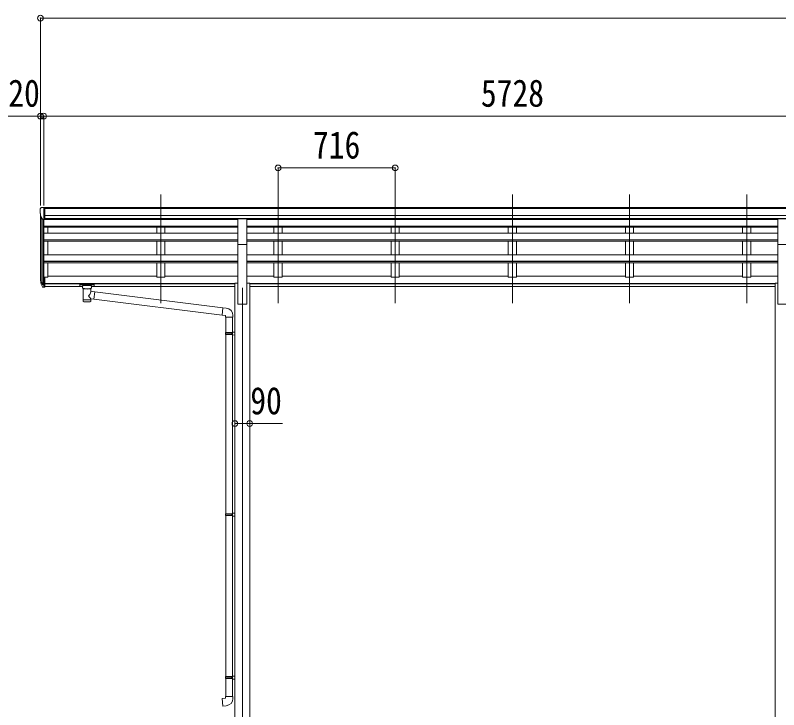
# Model space of a CAD drawing. Units: millimetres at full size. Extents: x -9783 to 9892, y -6828 to 6752.
# Drawn here: x -3208 to 1457, y -3974 to 268 of the extents above; entities that cross this region are included whole.
import ezdxf
from ezdxf.enums import TextEntityAlignment as Align

# ---------------------------------------------------------------- set-up
doc = ezdxf.new("R2010")
doc.units = ezdxf.units.MM
doc.header["$LTSCALE"] = 35
doc.header["$PDMODE"] = 32
doc.header["$PDSIZE"] = 35
for name, color, linetype, lineweight in [('0-1_本体', 4, 'Continuous', 9), ('0-2_部品', 7, 'Continuous', 9), ('0-8_PARTS2', 2, 'Continuous', 9), ('0-A_寸法', 6, 'Continuous', 9)]:
    doc.layers.add(name, color=color, linetype=linetype, lineweight=lineweight)
doc.styles.add('ＭＳ ゴシック', font='')
doc.styles.get('ＭＳ ゴシック').set_extended_font_data('MS Gothic')

msp = doc.modelspace()

# ---------------------------------------------------------------- linework, layer by layer
at = {"layer": '0-1_本体'}
for p, q in [((-3028.14, -907.32), (2676.86, -907.32)), ((-3028.14, -912.66), (2676.86, -912.66)), ((-3054.64, -1333.05), (-3054.64, -944.07)), ((-3050.36, -962.87), (-3050.36, -1355.63)), ((-3040.64, -978.22), (-3040.64, -1373.63)), ((-3034.64, -978.7), (-3034.64, -1329.19)), ((-3034.64, -979.24), (-1848.14, -979.24)), ((-3028.14, -956.2), (2686.86, -956.2)), ((-3028.14, -973.86), (2686.86, -973.86)), ((-3028.14, -976.24), (-1848.14, -976.24)), ((-3009.64, -979.24), (-3009.64, -976.24)), ((-2343.64, -976.32), (-2343.64, -978.62)), ((-2293.64, -976.32), (-2293.64, -978.62)), ((-1793.14, -976.24), (1451.86, -976.24)), ((-1793.14, -979.24), (1451.86, -979.24)), ((-1627.64, -976.32), (-1627.64, -978.62)), ((-1577.64, -976.32), (-1577.64, -978.62)), ((-911.64, -976.32), (-911.64, -979.15)), ((-861.64, -976.32), (-861.64, -979.15)), ((-195.64, -976.24), (-195.64, -979.24)), ((-145.64, -976.24), (-145.64, -979.24)), ((520.36, -976.24), (520.36, -979.24)), ((570.36, -976.24), (570.36, -979.24)), ((1236.36, -976.24), (1236.36, -979.24)), ((1286.36, -976.24), (1286.36, -979.24)), ((-1848.14, -1021.39), (-3034.64, -1021.39)), ((-1848.14, -1022.79), (-3034.64, -1022.79)), ((1451.86, -1021.39), (-1793.14, -1021.39)), ((1451.86, -1022.79), (-1793.14, -1022.79)), ((-1848.14, -1026.57), (-3034.64, -1026.57)), ((-1848.14, -1062.64), (-3034.64, -1062.64)), ((-3009.64, -1062.64), (-3009.64, -1026.57)), ((-2343.64, -1026.57), (-2343.64, -1062.64)), ((-2293.64, -1026.57), (-2293.64, -1062.64)), ((1451.86, -1026.57), (-1793.14, -1026.57)), ((1451.86, -1062.64), (-1793.14, -1062.64)), ((-1627.64, -1026.57), (-1627.64, -1062.64)), ((-1577.64, -1026.57), (-1577.64, -1062.64)), ((-911.64, -1026.57), (-911.64, -1062.64)), ((-861.64, -1026.57), (-861.64, -1062.64)), ((-195.64, -1026.57), (-195.64, -1062.64)), ((-145.64, -1026.57), (-145.64, -1062.64)), ((520.36, -1026.57), (520.36, -1062.64)), ((570.36, -1026.57), (570.36, -1062.64)), ((1236.36, -1026.57), (1236.36, -1062.64)), ((1286.36, -1026.57), (1286.36, -1062.64)), ((-1848.14, -1103.37), (-3034.64, -1103.37)), ((-1848.14, -1104.85), (-3034.64, -1104.85)), ((-1848.14, -1111.65), (-3034.64, -1111.65)), ((-3009.64, -1195), (-3009.64, -1111.65)), ((-2343.64, -1111.65), (-2343.64, -1194.7)), ((-2293.64, -1111.65), (-2293.64, -1194.7)), ((-1848.14, -1495.89), (-1848.14, -1107.65)), ((1451.86, -1103.37), (-1793.14, -1103.37)), ((1451.86, -1104.85), (-1793.14, -1104.85)), ((-1793.14, -1495.89), (-1793.14, -1107.65)), ((1451.86, -1111.65), (-1793.14, -1111.65)), ((-1627.64, -1111.65), (-1627.64, -1194.7)), ((-1577.64, -1111.65), (-1577.64, -1194.7)), ((-911.64, -1111.65), (-911.64, -1194.7)), ((-861.64, -1111.65), (-861.64, -1194.7)), ((-195.64, -1111.65), (-195.64, -1195)), ((-145.64, -1111.65), (-145.64, -1195)), ((520.36, -1111.65), (520.36, -1195)), ((570.36, -1111.65), (570.36, -1195)), ((1236.36, -1111.65), (1236.36, -1195)), ((1286.36, -1111.65), (1286.36, -1195)), ((1451.86, -1495.89), (1451.86, -1107.65)), ((-3034.64, -1195), (-1848.14, -1195)), ((-1793.14, -1195), (1451.86, -1195)), ((-1848.14, -1234.21), (-3034.64, -1234.21)), ((-1848.14, -1235.69), (-3034.64, -1235.69)), ((-1848.14, -1245.35), (-3034.64, -1245.35)), ((-3009.64, -1331.42), (-3009.64, -1245.35)), ((-2343.64, -1245.17), (-2343.64, -1331.42)), ((-2293.64, -1245.17), (-2293.64, -1331.42)), ((1451.86, -1234.21), (-1793.14, -1234.21)), ((1451.86, -1235.69), (-1793.14, -1235.69)), ((1451.86, -1245.35), (-1793.14, -1245.35)), ((-1627.64, -1245.17), (-1627.64, -1331.42)), ((-1577.64, -1245.17), (-1577.64, -1331.42)), ((-911.64, -1245.17), (-911.64, -1331.42)), ((-861.64, -1245.17), (-861.64, -1331.42)), ((-195.64, -1245.17), (-195.64, -1331.42)), ((-145.64, -1245.17), (-145.64, -1331.42)), ((520.36, -1245.17), (520.36, -1331.42)), ((570.36, -1245.17), (570.36, -1331.42)), ((1236.36, -1245.17), (1236.36, -1331.42)), ((1286.36, -1245.17), (1286.36, -1331.42)), ((-3009.64, -1331.4), (-3028.14, -1331.4)), ((-3009.64, -1326.6), (-2343.64, -1326.6)), ((-2293.64, -1331.4), (-2343.64, -1331.4)), ((-2293.64, -1326.6), (-1848.14, -1326.6)), ((-1793.14, -1326.6), (-1627.64, -1326.6)), ((-1577.64, -1331.4), (-1627.64, -1331.4)), ((-1577.64, -1326.6), (-911.64, -1326.6)), ((-861.64, -1331.4), (-911.64, -1331.4)), ((-861.64, -1326.6), (-195.64, -1326.6)), ((-145.64, -1331.4), (-195.64, -1331.4)), ((-145.64, -1326.6), (520.36, -1326.6)), ((570.36, -1331.4), (520.36, -1331.4)), ((570.36, -1326.6), (1236.36, -1326.6)), ((1286.36, -1331.4), (1236.36, -1331.4)), ((1286.36, -1326.6), (1451.86, -1326.6)), ((-3028.14, -1370.9), (-1865.84, -1370.9)), ((-3028.14, -1372.28), (-1865.84, -1372.28)), ((-3028.14, -1389.46), (-2796.64, -1389.46)), ((-2742.64, -1389.46), (-1865.84, -1389.46)), ((-1865.84, -1369.51), (-1848.14, -1369.51)), ((-1865.84, -1369.51), (-1865.84, -4545.87)), ((-1793.14, -1369.51), (-1775.44, -1369.51)), ((-1775.44, -1369.51), (-1775.44, -4545.89)), ((-1775.44, -1370.9), (1434.16, -1370.9)), ((-1775.44, -1372.28), (1434.16, -1372.28)), ((-1775.44, -1389.46), (1434.16, -1389.46)), ((1434.16, -1369.51), (1451.86, -1369.51)), ((1434.16, -1369.51), (1434.16, -4545.89)), ((-1848.14, -1495.89), (-1793.14, -1495.89)), ((1451.86, -1495.89), (1506.86, -1495.89))]:
    msp.add_line(p, q, dxfattribs=at)
at = {"layer": '0-2_部品'}
for p, q in [((-3056.64, -915.08), (-3056.64, -915.71)), ((-3049.73, -906.28), (-3053.8, -912.09)), ((-3046.64, -905.71), (-3048.98, -905.86)), ((-3046.64, -905.71), (-3028.14, -905.71)), ((-3034.64, -978.7), (-3034.64, -905.71)), ((-3028.14, -905.71), (-3018.14, -905.8)), ((-3028.14, -977.7), (-3028.14, -905.71)), ((-3018.14, -907.32), (-3018.14, -905.8)), ((-3042.27, -976.88), (-3051.54, -960.82)), ((-3034.64, -978.7), (-3039.85, -978.38)), ((-3028.14, -977.7), (-3034.64, -977.7)), ((-1848.14, -975.58), (-1793.14, -975.58)), ((-1848.14, -1132.53), (-1848.14, -975.58)), ((-1793.14, -1132.53), (-1793.14, -975.58)), ((1451.86, -975.58), (1506.86, -975.58)), ((1451.86, -1132.53), (1451.86, -975.58)), ((-1848.14, -1132.53), (-1793.14, -1132.53)), ((1451.86, -1132.53), (1506.86, -1132.53)), ((-3034.64, -1331.02), (-3034.64, -1392.9)), ((-3028.14, -1331.02), (-3034.64, -1331.02)), ((-3028.14, -1331.02), (-3028.14, -1392.08)), ((-3052.25, -1357.06), (-3042.09, -1376.23)), ((-3041.08, -1374.98), (-3050.83, -1356.57)), ((-3049.66, -1373.92), (-3042.09, -1391.4)), ((-3034.64, -1375.73), (-3039.78, -1375.73)), ((-3034.64, -1377.73), (-3039.49, -1377.73)), ((-3034.64, -1392.9), (-3039.49, -1392.9)), ((-3028.14, -1369.33), (-3034.64, -1369.33)), ((-3028.14, -1374.73), (-3034.64, -1374.73)), ((-3028.14, -1392.08), (-3034.64, -1392.08)), ((-2813.14, -1377.8), (-2813.14, -1388.56)), ((-2813.14, -1377.99), (-2813.14, -1379.53)), ((-2811.14, -1377.13), (-2728.14, -1377.13)), ((-2811.14, -1379.31), (-2728.14, -1379.31)), ((-2811.14, -1389.22), (-2796.64, -1389.22)), ((-2796.64, -1396.03), (-2796.64, -1385.75)), ((-2742.64, -1396.03), (-2742.64, -1385.75)), ((-2742.64, -1389.22), (-2728.14, -1389.22)), ((-2726.14, -1377.8), (-2726.14, -1388.56)), ((-2792.54, -1400.53), (-2792.56, -1480.82)), ((-2746.74, -1418.1), (-2746.74, -1400.52)), ((-2721.52, -1422.01), (-2746.74, -1418.1)), ((-2721.52, -1422.01), (-2728.54, -1467.27)), ((-2721.52, -1422.01), (-1939.76, -1518.81)), ((-2746.73, -1480.82), (-2746.74, -1464.19)), ((-2746.74, -1464.44), (-2728.54, -1467.27)), ((-1943.77, -1564.63), (-2728.54, -1467.27)), ((-1918.92, -1520.63), (-1939.76, -1518.81)), ((-1923.84, -1576.37), (-1877.84, -1576.37)), ((-1921.84, -1576.37), (-1921.84, -1670.37)), ((-1879.84, -1576.37), (-1879.84, -1667.82)), ((-1877.84, -1576.37), (-1877.84, -1565.46)), ((-1923.84, -1672.37), (-1922.84, -1670.37)), ((-1923.84, -1672.37), (-1879.84, -1672.37)), ((-1923.84, -1672.37), (-1923.84, -1680.37)), ((-1922.84, -1670.37), (-1879.84, -1670.37)), ((-1884.32, -1672.37), (-1884.75, -1670.37)), ((-1881.84, -1667.87), (-1865.84, -1667.4)), ((-1881.84, -1669.87), (-1881.84, -1667.87)), ((-1881.84, -1669.87), (-1879.84, -1669.87)), ((-1865.84, -1667.4), (-1865.84, -1685.34)), ((-1923.84, -1680.37), (-1879.84, -1680.37)), ((-1923.84, -1680.37), (-1922.84, -1682.37)), ((-1922.84, -1682.37), (-1879.84, -1682.37)), ((-1921.84, -1682.37), (-1921.84, -2776.56)), ((-1881.84, -1684.87), (-1881.84, -1682.87)), ((-1881.84, -1684.87), (-1865.84, -1685.34)), ((-1879.84, -1684.93), (-1879.84, -2774)), ((-1923.84, -2778.56), (-1922.84, -2776.56)), ((-1923.84, -2778.56), (-1879.84, -2778.56)), ((-1923.84, -2778.56), (-1923.84, -2786.56)), ((-1923.84, -2786.56), (-1879.84, -2786.56)), ((-1923.84, -2786.56), (-1922.84, -2788.56)), ((-1922.84, -2776.56), (-1879.84, -2776.56)), ((-1922.84, -2788.56), (-1879.84, -2788.56)), ((-1921.84, -2788.56), (-1921.84, -3771.72)), ((-1884.32, -2778.56), (-1884.75, -2776.56)), ((-1881.84, -2774.06), (-1865.84, -2773.59)), ((-1881.84, -2776.06), (-1881.84, -2774.06)), ((-1881.84, -2776.06), (-1879.84, -2776.06)), ((-1881.84, -2791.06), (-1881.84, -2789.06)), ((-1881.84, -2791.06), (-1865.84, -2791.53)), ((-1879.84, -2791.12), (-1879.84, -3769.16)), ((-1865.84, -2773.59), (-1865.84, -2791.53)), ((-1923.84, -3773.72), (-1922.84, -3771.72)), ((-1923.84, -3773.72), (-1879.84, -3773.72)), ((-1923.84, -3773.72), (-1923.84, -3781.72)), ((-1922.84, -3771.72), (-1879.84, -3771.72)), ((-1884.32, -3773.72), (-1884.75, -3771.72)), ((-1881.84, -3769.22), (-1865.84, -3768.75)), ((-1881.84, -3771.22), (-1881.84, -3769.22)), ((-1881.84, -3771.22), (-1879.84, -3771.22)), ((-1865.84, -3768.75), (-1865.84, -3786.69)), ((-1923.84, -3781.72), (-1879.84, -3781.72)), ((-1923.84, -3781.72), (-1922.84, -3783.72)), ((-1922.84, -3783.72), (-1879.84, -3783.72)), ((-1921.84, -3783.72), (-1921.84, -3893.72)), ((-1881.84, -3786.22), (-1881.84, -3784.22)), ((-1881.84, -3786.22), (-1865.84, -3786.69)), ((-1879.84, -3786.28), (-1879.84, -3893.72)), ((-1923.84, -3893.72), (-1877.84, -3893.72)), ((-1923.84, -3903.72), (-1923.84, -3893.72)), ((-1877.84, -3893.72), (-1877.84, -3904.64))]:
    msp.add_line(p, q, dxfattribs=at)
for points in [[(-2813.14, -1377.8), (-2813.11, -1377.6), (-2813.02, -1377.46), (-2812.92, -1377.37), (-2812.82, -1377.31), (-2812.7, -1377.26), (-2812.41, -1377.2), (-2811.92, -1377.16), (-2811.38, -1377.13), (-2811.14, -1377.13)], [(-2813.14, -1388.56), (-2813.11, -1388.75), (-2813.02, -1388.89), (-2812.92, -1388.98), (-2812.82, -1389.04), (-2812.7, -1389.09), (-2812.41, -1389.15), (-2811.92, -1389.2), (-2811.38, -1389.22), (-2811.14, -1389.22)], [(-2796.6, -1395.97), (-2796.63, -1396.33), (-2796.38, -1397.29), (-2795.86, -1398.17), (-2795.06, -1399.01), (-2793.94, -1399.8), (-2792.54, -1400.53)], [(-2746.74, -1400.52), (-2746.51, -1400.42), (-2745.15, -1399.69), (-2744.04, -1398.84), (-2743.29, -1397.98), (-2742.82, -1397.08), (-2742.65, -1396.19)], [(-2728.14, -1377.13), (-2727.79, -1377.14), (-2727.26, -1377.16), (-2726.81, -1377.21), (-2726.51, -1377.29), (-2726.34, -1377.39), (-2726.22, -1377.53), (-2726.15, -1377.71), (-2726.14, -1377.8)], [(-2728.14, -1389.22), (-2727.79, -1389.22), (-2727.26, -1389.19), (-2726.81, -1389.14), (-2726.51, -1389.06), (-2726.34, -1388.96), (-2726.22, -1388.83), (-2726.15, -1388.65), (-2726.14, -1388.56)], [(-1939.76, -1518.81), (-1943.77, -1564.63), (-1923.84, -1566.37), (-1923.84, -1576.37)], [(-1884.32, -1672.37), (-1884.32, -1680.37), (-1884.75, -1682.37)], [(-1881.84, -1682.87), (-1879.84, -1682.87), (-1879.84, -1669.87)], [(-1884.32, -2778.56), (-1884.32, -2786.56), (-1884.75, -2788.56)], [(-1881.84, -2789.06), (-1879.84, -2789.06), (-1879.84, -2776.06)], [(-1884.32, -3773.72), (-1884.32, -3781.72), (-1884.75, -3783.72)], [(-1881.84, -3784.22), (-1879.84, -3784.22), (-1879.84, -3771.22)], [(-1918.92, -3949.47), (-1939.76, -3951.29), (-1943.77, -3905.47), (-1923.84, -3903.72)]]:
    msp.add_lwpolyline(points, dxfattribs=at)
for centre, radius, start, end in [((-3053.64, -915.08), 3, 93, 180), ((-2854.64, -915.71), 202, 180, 192.90261), ((-3048.91, -906.85), 1, 93.5, 145), ((-3039.67, -975.38), 3, 210, 266.5), ((-2965.98, -1334.89), 89.07, 174.49576, 194.41188), ((-2966.7, -1330.61), 88.05, 177.22392, 197.21071), ((-2921.43, -1337.84), 133.22, 183.27987, 195.71302), ((-3039.49, -1374.73), 3, 210, 270), ((-3039.49, -1389.9), 3, 210, 270), ((-3039.78, -1374.23), 1.5, 210, 270), ((-1922.84, -1565.46), 45, 0, 85), ((-1922.84, -3904.64), 45, 275, 0)]:
    msp.add_arc(centre, radius, start, end, dxfattribs=at)
for centre, major_axis, ratio, start_param, end_param in [((-2811.14, -1379.53), (2, 0), 0.109601, 1.5707963, 3.1415927), ((-2769.64, -1385.75), (27, 0), 0.122176, 6.2831853, 9.424778), ((-2758.64, -1396.03), (16, 0), 0.361356, 6.2636979, 6.2831853), ((-2728.14, -1379.53), (2, 0), 0.109601, 0, 1.5707963), ((-2769.63, -1400.98), (-22.91, 0.42), 0.072511, 0.0008029, 1.5715993), ((-2769.63, -1402.61), (-22.91, 0.42), 0.072511, 0.0008029, 1.5715993), ((-2769.66, -1400.98), (22.92, 0.42), 0.07247, 4.71158, 6.2823764), ((-2769.66, -1402.61), (22.92, 0.42), 0.07247, 4.71158, 6.2823764), ((-2769.64, -1444.64), (-22.81, -26.62), 0.234429, 1.6855472, 3.1268519), ((-2769.64, -1480.82), (22.92, 0), 0.101955, 3.1415499, 6.2833984), ((-2769.64, -1468.38), (22.91, 0), 0.122865, 3.1415927, 6.2831853), ((-2767.09, -1442), (20.32, -22.25), 0.045535, 0.0389954, 1.3075346)]:
    msp.add_ellipse(centre, major_axis=major_axis, ratio=ratio, start_param=start_param, end_param=end_param, dxfattribs=at)
at = {"layer": '0-8_PARTS2'}
for p, q in [((-2318.64, -1490.11), (-2318.64, -827.59)), ((-1602.64, -1490.11), (-1602.64, -827.59)), ((-886.64, -1490.11), (-886.64, -827.59)), ((-170.64, -1490.11), (-170.64, -827.59)), ((545.36, -1490.11), (545.36, -827.59)), ((1261.36, -1490.11), (1261.36, -827.59)), ((-1820.64, -1396.32), (-1820.64, -4646.32))]:
    msp.add_line(p, q, dxfattribs=at)
at = {"layer": '0-A_寸法'}
for p, q in [((-3054.64, 250.11), (-3054.64, -893.58)), ((-3054.64, 250.11), (8441.36, 250.11)), ((-3054.64, -347.96), (-3254.64, -347.96)), ((-3054.64, -347.96), (-3054.64, -893.58)), ((-3034.64, -347.96), (-3054.64, -347.96)), ((-3034.64, -347.96), (-3034.64, -893.58)), ((-3034.64, -347.96), (-3034.64, -893.58)), ((-3034.64, -347.96), (2693.36, -347.96)), ((-1602.64, -664.58), (-1602.64, -893.58)), ((-1602.64, -664.58), (-886.64, -664.58)), ((-886.64, -664.58), (-886.64, -893.58)), ((-1865.84, -2226.5), (-1775.84, -2226.5)), ((-1775.84, -2226.5), (-1575.84, -2226.5))]:
    msp.add_line(p, q, dxfattribs=at)
for p in [(-3054.64, 250.11), (-3054.64, -347.96), (-3034.64, -347.96), (-3034.64, -347.96), (-1602.64, -664.58), (-886.64, -664.58), (-1865.84, -2226.5), (-1775.84, -2226.5)]:
    msp.add_point(p, dxfattribs=at)

# ---------------------------------------------------------------- texts
at = {"layer": '0-A_寸法', "color": 7, "style": 'ＭＳ ゴシック', "width": 0.85}
for s, p in [('20', (-3250.89, -340.96)), ('5728', (-363.14, -340.96)), ('716', (-1389.02, -657.58)), ('90', (-1772.09, -2219.5))]:
    msp.add_text(s, height=166.8, dxfattribs=at).set_placement(p, align=Align.BOTTOM_LEFT)

doc.saveas('drawing.dxf')
